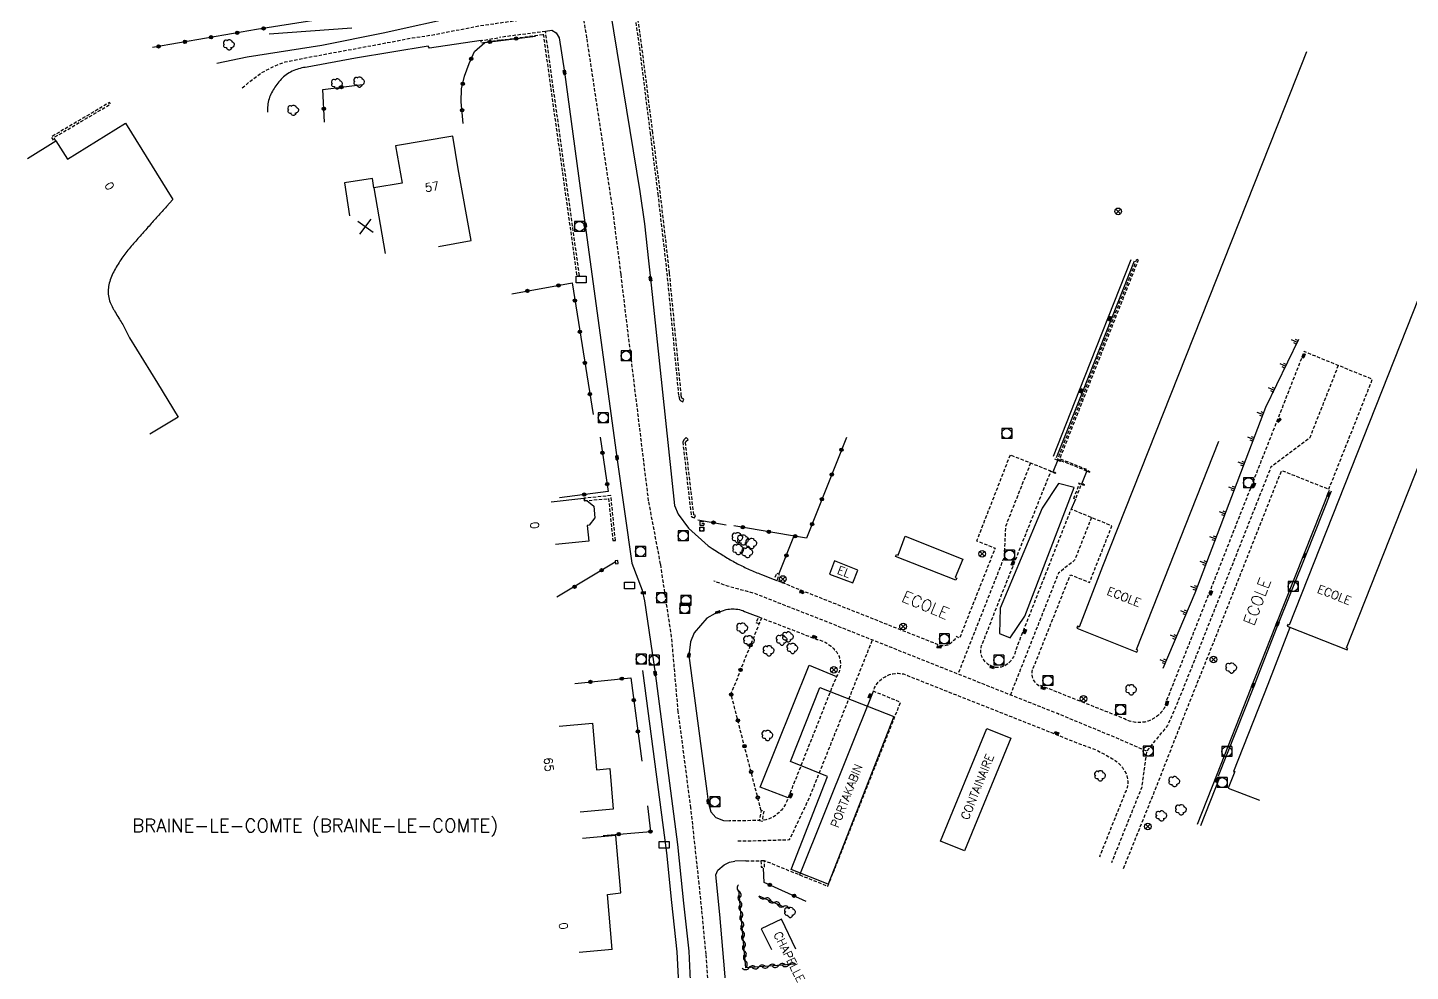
# Model space of a CAD drawing. Header units: millimetres. Extents: x 134000 to 135001, y 143000 to 144000.
# Drawn here: x 134001.3 to 134209.3, y 143742.1 to 143884 of the extents above; entities that cross this region are included whole.
import ezdxf
from ezdxf.enums import TextEntityAlignment as Align

# ---------------------------------------------------------------- set-up
doc = ezdxf.new("R2010")
doc.units = ezdxf.units.MM
doc.linetypes.add('DASHED', pattern=[0.75, 0.5, -0.25])
doc.layers.get('0').update_dxf_attribs({"linetype": 'CONTINUOUS'})
for name, color, linetype in [('W0001', 6, 'DASHED'), ('W0008', 7, 'CONTINUOUS'), ('w0100', 7, 'CONTINUOUS'), ('W0105', 7, 'CONTINUOUS'), ('W0112', 1, 'DASHED'), ('W0211', 2, 'CONTINUOUS'), ('W0300', 7, 'CONTINUOUS'), ('W0302', 3, 'CONTINUOUS'), ('W0310', 3, 'CONTINUOUS'), ('W0322', 7, 'CONTINUOUS'), ('w0400', 7, 'CONTINUOUS'), ('W0412', 7, 'CONTINUOUS'), ('W0420', 7, 'CONTINUOUS'), ('W0469', 7, 'CONTINUOUS'), ('W0980', 7, 'CONTINUOUS'), ('W0984', 7, 'CONTINUOUS'), ('W0989', 7, 'CONTINUOUS'), ('W0991', 7, 'CONTINUOUS'), ('W1102', 7, 'CONTINUOUS'), ('W1471', 7, 'CONTINUOUS')]:
    doc.layers.add(name, color=color, linetype=linetype)
doc.styles.get("Standard").update_dxf_attribs({"font": 'romans.shx', "width": 0.85})

# ---------------------------------------------------------------- blocks, each defined once
blk = doc.blocks.new('T1471')
at = {"color": 0, "linetype": 'Continuous', "flags": 128}
blk.add_lwpolyline([(-0.75, -0.5), (-0.75, 0.5), (0.75, 0.5), (0.75, -0.5), (-0.75, -0.5)], dxfattribs=at)
blk = doc.blocks.new('T420')
for p, q in [((0.75, 0.75), (-0.75, 0.75)), ((-0.75, 0.75), (-0.75, -0.75)), ((0.75, 0.75), (0.75, -0.75)), ((0.75, -0.75), (-0.75, -0.75))]:
    blk.add_line(p, q)
blk.add_ellipse((0, 0), major_axis=(-0.53, 0.53), ratio=1, start_param=3.926991, end_param=10.210176)
blk = doc.blocks.new('t310o')
at = {"color": 0, "linetype": 'Continuous'}
for centre, start, end in [((-0.5, 0.38), 216.8699, 323.1304), ((0.5, -0.37), 36.8699, 143.1303)]:
    blk.add_arc(centre, 0.625, start, end, dxfattribs=at)
blk = doc.blocks.new('t322o')
at = {"color": 0, "linetype": 'Continuous'}
for radius in [0.25, 0.15]:
    blk.add_circle((0, 0), radius, dxfattribs=at)
blk = doc.blocks.new('T400')
at = {"color": 0, "linetype": 'ByBlock', "lineweight": -2}
for p, q in [((-0.15, -0.25), (-0.15, 0.3)), ((-0.15, 0.3), (0.15, 0.3)), ((-0.15, 0.15), (0.15, 0.15)), ((-0.15, 0), (0.15, 0)), ((0.15, 0.3), (0.15, -0.25)), ((-0.15, -0.15), (0.15, -0.15)), ((-0.15, -0.25), (-0.15, -0.3)), ((-0.15, -0.3), (0.15, -0.3)), ((0.15, -0.3), (0.15, -0.25))]:
    blk.add_line(p, q, dxfattribs=at)
blk = doc.blocks.new('T300')
for p, q in [((-0.8, 0.51), (-0.86, 0.34)), ((-0.86, 0.34), (-0.86, 0.17)), ((-0.86, 0.17), (-0.74, 0.06)), ((-0.69, 0.63), (-0.8, 0.51)), ((-0.8, -0.06), (-0.74, 0.06)), ((-0.74, 0.06), (-0.69, 0.11)), ((-0.57, 0.69), (-0.69, 0.63)), ((-0.46, 0.69), (-0.57, 0.69)), ((-0.29, 0.63), (-0.46, 0.69)), ((-0.29, 0.63), (-0.17, 0.74)), ((-0.23, 0.57), (-0.29, 0.63)), ((-0.17, 0.74), (-0.06, 0.8)), ((-0.06, 0.8), (0.06, 0.8)), ((0.06, 0.8), (0.23, 0.74)), ((0.23, 0.74), (0.34, 0.63)), ((0.34, 0.63), (0.4, 0.51)), ((0.46, 0.46), (0.34, 0.46)), ((0.4, 0.51), (0.4, 0.46)), ((0.57, 0.4), (0.46, 0.46)), ((0.57, 0.4), (0.69, 0.29)), ((0.69, 0.29), (0.74, 0.17)), ((0.74, 0.06), (0.69, -0.17)), ((0.74, 0.17), (0.74, 0.06)), ((-0.8, -0.17), (-0.8, -0.06)), ((-0.8, -0.23), (-0.8, -0.17)), ((-0.74, -0.34), (-0.8, -0.23)), ((-0.69, -0.4), (-0.74, -0.34)), ((-0.51, -0.46), (-0.69, -0.4)), ((-0.4, -0.46), (-0.51, -0.46)), ((-0.4, -0.46), (-0.34, -0.46)), ((-0.34, -0.46), (-0.34, -0.4)), ((-0.34, -0.51), (-0.34, -0.46)), ((-0.29, -0.63), (-0.34, -0.51)), ((-0.17, -0.74), (-0.29, -0.63)), ((-0.06, -0.8), (-0.17, -0.74)), ((0.06, -0.8), (-0.06, -0.8)), ((0.17, -0.74), (0.06, -0.8)), ((0.23, -0.69), (0.17, -0.74)), ((0.29, -0.46), (0.23, -0.46)), ((0.29, -0.63), (0.23, -0.69)), ((0.46, -0.4), (0.29, -0.46)), ((0.34, -0.51), (0.29, -0.63)), ((0.34, -0.51), (0.34, -0.46)), ((0.57, -0.34), (0.46, -0.4)), ((0.63, -0.29), (0.57, -0.34)), ((0.69, -0.17), (0.63, -0.29))]:
    blk.add_line(p, q)
blk = doc.blocks.new('t991o')
at = {"color": 0, "linetype": 'Continuous'}
for p, q in [((-1, 1), (1, -1)), ((-1, -1), (1, 1))]:
    blk.add_line(p, q, dxfattribs=at)
blk = doc.blocks.new('t105o')
for p, q in [((-0.5, 0), (0.5, 0)), ((0.5, 0), (0.2, 0.1)), ((0.5, 0), (0.2, -0.1))]:
    blk.add_line(p, q)
blk = doc.blocks.new('T412')
for p, q in [((-0.3, 1.2), (0.3, 1.2)), ((-0.3, 1.2), (-0.3, 0.6)), ((-0.3, 0.6), (0.3, 0.6)), ((-0.3, 0.3), (0.3, 0.3)), ((-0.3, -0.3), (-0.3, 0.3)), ((0, 0.9), (0.3, 0.9)), ((0.3, 0.9), (0.3, 0.6)), ((0.3, 0.3), (0.3, -0.3)), ((0.3, -0.3), (-0.3, -0.3))]:
    blk.add_line(p, q)
blk.add_ellipse((0, 0), major_axis=(0.212, 0.212), ratio=1, start_param=5.497787, end_param=11.780972)
blk = doc.blocks.new('t211o')
at = {"color": 0, "linetype": 'Continuous'}
for p, q in [((-0.29, 0.5), (-0.29, 0)), ((0, 1), (0, 0)), ((0.29, 0.5), (0.29, 0))]:
    blk.add_line(p, q, dxfattribs=at)
blk = doc.blocks.new('T469')
at = {"color": 0, "linetype": 'Continuous', "flags": 128}
for points in [[(-0.35, 0.35), (0.35, -0.35)], [(-0.35, -0.35), (0.35, 0.35)]]:
    blk.add_lwpolyline(points, dxfattribs=at)
at = {"color": 0, "linetype": 'Continuous'}
blk.add_circle((0, 0), 0.5, dxfattribs=at)

msp = doc.modelspace()

# ---------------------------------------------------------------- linework, layer by layer
at = {"layer": 'W0001'}
msp.add_lwpolyline([(134103.8, 143738.11), (134103.37, 143744.73), (134102.32, 143755.28), (134101.08, 143766.7), (134099.18, 143781.16), (134098.18, 143792.4), (134096.52, 143803.36), (134094.72, 143812.85), (134092.08, 143834.48), (134090.57, 143846.95), (134089.34, 143856.61), (134085.44, 143882.48), (134084.06, 143890.74), (134076.23, 143936.96)], dxfattribs=at)
at = {"layer": 'W0001', "flags": 128}
for points in [[(134033.59, 143874.97), (134036.45, 143877.21), (134038.51, 143878.28), (134040.05, 143878.87), (134044.82, 143879.79), (134049.36, 143880.63), (134054.3, 143881.54), (134059.16, 143882.47), (134062.52, 143882.96), (134069.34, 143884.33), (134084.79, 143886.42)], [(134198.42, 143833.22), (134194.14, 143822.34), (134188.3, 143817.95), (134181.94, 143801.86), (134174.65, 143783.49), (134172.76, 143779.11), (134169.59, 143775.22), (134168.87, 143769.79), (134164.32, 143758.46)], [(134152.15, 143818.54), (134148.39, 143809.03), (134148.16, 143804.36), (134141.23, 143786.82)], [(134161.31, 143810.35), (134158.78, 143803.93), (134156.35, 143802), (134149.12, 143783.69)], [(134169.59, 143775.22), (134164.84, 143777.3), (134156.21, 143780.87), (134137.23, 143788.41), (134121.52, 143794.67), (134110.63, 143798.94), (134106.58, 143800.03), (134104.51, 143800.8)], [(134108.13, 143761.73), (134111, 143761.78), (134115.93, 143761.93), (134118.95, 143768.34), (134128.38, 143791.94)]]:
    msp.add_lwpolyline(points, dxfattribs=at)
at = {"layer": 'W0008'}
for p, q in [((134109.36, 143758.72), (134107.67, 143758.68)), ((134105.43, 143750.66), (134104.82, 143756.65))]:
    msp.add_line(p, q, dxfattribs=at)
for points in [[(134080.44, 143937.34), (134082.34, 143925.69), (134088.93, 143886.58), (134093.4, 143859.37), (134094.12, 143854.51), (134094.71, 143848.95), (134095, 143846.24), (134098.62, 143812.17), (134099.16, 143810.84), (134100.7, 143808.74), (134103.7, 143806.1), (134104.28, 143805.7), (134104.28, 143805.7), (134104.28, 143805.7)], [(134079.19, 143883.48), (134080.18, 143883.64), (134080.8, 143883.24), (134081.29, 143882.5), (134082.08, 143877.31), (134085.18, 143854.33), (134089.96, 143819.37), (134092.2, 143803.52), (134093.75, 143799.43), (134094.08, 143797.81), (134095.71, 143786.94), (134099.05, 143761.2), (134099.58, 143756.27), (134099.95, 143752.38)], [(134104.73, 143795.91), (134104.73, 143795.91), (134104.73, 143795.91), (134104.73, 143795.91), (134104.73, 143795.91), (134103.46, 143795.21), (134101.59, 143793), (134101, 143791.68), (134100.77, 143789.62), (134103.49, 143769.2), (134103.68, 143767.61), (134104.06, 143766.11), (134104.83, 143765.24), (134105.97, 143764.8), (134106.89, 143764.74)], [(134093.81, 143787.37), (134097.41, 143759.96), (134098.16, 143752.5)], [(134104.82, 143756.65), (134105.11, 143757.34), (134106.1, 143758.15), (134106.88, 143758.56), (134107.67, 143758.67)], [(134098.16, 143752.5), (134098.96, 143745.08), (134099.46, 143735.4), (134099.5, 143729.1), (134099.41, 143723.16), (134099.32, 143718.29)], [(134099.95, 143752.38), (134100.79, 143745.15), (134101.23, 143735.25), (134101.24, 143725.14), (134100.99, 143717.6), (134100.7, 143707.17), (134100.71, 143700.72), (134101.23, 143693.07), (134102.3, 143687.09), (134102.59, 143685.7), (134103.75, 143681.1), (134106.78, 143672.79), (134109.47, 143666.37), (134113.51, 143657.77), (134128.17, 143628.08), (134139.94, 143604.21)], [(134148.39, 143599.62), (134136.13, 143624.93), (134128.32, 143641.01), (134116.88, 143664.57), (134113.91, 143671.21), (134109.72, 143681.61), (134108.23, 143686.81), (134106.94, 143693.54), (134106.43, 143697.69), (134106.27, 143701.37), (134106.31, 143710.27), (134106.66, 143721.21), (134106.8, 143726.66), (134106.82, 143734.26), (134105.43, 143750.66)]]:
    msp.add_lwpolyline(points, dxfattribs=at)
at = {"layer": 'W0008', "flags": 128}
for points in [[(134069.14, 143886.6), (134066.56, 143885.79), (134054.82, 143883.18), (134045.58, 143881.32), (134034.37, 143879.55), (134029.77, 143878.64)], [(134069.53, 143882.06), (134061.77, 143880.95), (134061.56, 143881.21), (134050.64, 143879.41), (134043.35, 143878.08), (134043.09, 143878.04), (134042.83, 143878), (134042.58, 143877.95), (134042.33, 143877.88), (134042.08, 143877.81), (134041.84, 143877.74), (134041.6, 143877.65), (134041.36, 143877.55), (134041.12, 143877.45), (134040.89, 143877.33), (134040.66, 143877.21), (134040.44, 143877.08), (134040.22, 143876.94), (134040, 143876.79), (134039.81, 143876.62), (134039.62, 143876.44), (134039.45, 143876.25), (134039.29, 143876.05), (134039.13, 143875.85), (134038.97, 143875.65), (134038.82, 143875.45), (134038.68, 143875.25), (134038.53, 143875.05), (134038.39, 143874.85), (134038.26, 143874.65), (134038.14, 143874.44), (134038.02, 143874.22), (134037.91, 143874), (134037.81, 143873.78), (134037.72, 143873.54), (134037.64, 143873.3), (134037.57, 143873.06), (134037.52, 143872.81), (134037.47, 143872.56), (134037.44, 143872.31), (134037.41, 143872.06), (134037.4, 143871.8), (134037.4, 143871.55), (134037.41, 143871.29)], [(134155.59, 143819.56), (134159.54, 143829.52), (134167.3, 143849.13)], [(134156.06, 143819.38), (134160.01, 143829.33), (134167.77, 143848.94)], [(134197.07, 143814.44), (134193.32, 143804.97), (134188.93, 143793.97), (134185.3, 143784.69), (134180.11, 143771.56)], [(134197.35, 143814.33), (134193.59, 143804.86), (134189.21, 143793.87), (134185.58, 143784.58), (134180.39, 143771.45)], [(134158.89, 143813.13), (134158.24, 143811.62)], [(134104.28, 143805.7), (134105.08, 143805.2), (134105.29, 143805.07), (134105.5, 143804.93), (134105.71, 143804.8), (134105.92, 143804.66), (134106.13, 143804.53), (134106.34, 143804.4), (134106.56, 143804.27), (134106.77, 143804.15), (134106.99, 143804.02), (134107.2, 143803.9), (134107.42, 143803.78), (134107.64, 143803.66), (134107.86, 143803.54), (134108.08, 143803.42), (134108.3, 143803.3), (134108.52, 143803.19), (134108.75, 143803.08), (134108.97, 143802.97), (134109.19, 143802.86), (134109.41, 143802.76), (134109.64, 143802.65), (134109.86, 143802.55), (134110.09, 143802.45), (134110.32, 143802.35), (134110.54, 143802.25), (134110.77, 143802.16), (134111, 143802.06), (134111.23, 143801.97), (134111.46, 143801.88), (134111.69, 143801.79), (134113.59, 143801.06)], [(134104.73, 143795.91), (134106.4, 143796.52), (134106.64, 143796.57), (134106.88, 143796.6), (134107.12, 143796.62), (134107.37, 143796.62), (134107.61, 143796.62), (134107.86, 143796.6), (134108.12, 143796.57), (134108.39, 143796.52), (134108.64, 143796.45), (134108.9, 143796.36), (134109.14, 143796.25), (134110.34, 143795.8), (134111.28, 143795.43)], [(134191.15, 143793.82), (134187.85, 143785.26), (134182.69, 143772.19), (134182.88, 143772.15), (134181.87, 143769.69), (134186.58, 143767.85)], [(134115.69, 143768.21), (134111.47, 143769.81), (134118.84, 143788.15), (134122.96, 143786.48)], [(134117.46, 143756.62), (134128.54, 143784.23)], [(134180.11, 143771.56), (134177.2, 143764.18)], [(134180.61, 143771.37), (134177.7, 143763.99)]]:
    msp.add_lwpolyline(points, dxfattribs=at)
at = {"layer": 'w0100'}
for p, q in [((134063.14, 143851.12), (134068.06, 143851.99)), ((134089.24, 143745.39), (134084.26, 143744.96))]:
    msp.add_line(p, q, dxfattribs=at)
at = {"layer": 'w0100', "flags": 128}
for points in [[(134193.65, 143880.36), (134190.36, 143872.03), (134162.99, 143802.97), (134159.49, 143793.89), (134159.21, 143794), (134159.1, 143793.73), (134168.15, 143790.13), (134168.28, 143790.42), (134168.07, 143790.52), (134180.49, 143821.84)], [(134001.34, 143864.35), (134005.59, 143866.99), (134007.31, 143864.22), (134016.04, 143869.64), (134023.17, 143858.15), (134022.23, 143857.11), (134022.06, 143856.93), (134021.9, 143856.75), (134021.73, 143856.56), (134021.57, 143856.38), (134021.4, 143856.2), (134021.24, 143856.02), (134021.07, 143855.83), (134020.9, 143855.65), (134020.74, 143855.46), (134020.57, 143855.28), (134020.41, 143855.1), (134020.24, 143854.91), (134020.08, 143854.73), (134019.91, 143854.55), (134019.75, 143854.36), (134019.59, 143854.18), (134019.42, 143853.99), (134019.26, 143853.81), (134019.09, 143853.62), (134018.92, 143853.43), (134018.75, 143853.25), (134018.59, 143853.06), (134018.42, 143852.87), (134018.25, 143852.68), (134018.09, 143852.49), (134017.92, 143852.31), (134017.76, 143852.12), (134017.59, 143851.93), (134017.43, 143851.73), (134017.26, 143851.54), (134017.09, 143851.34), (134016.93, 143851.15), (134016.76, 143850.95), (134016.6, 143850.75), (134016.43, 143850.56), (134016.27, 143850.36), (134016.11, 143850.15), (134015.95, 143849.95), (134015.8, 143849.75), (134015.65, 143849.54), (134015.5, 143849.33), (134015.35, 143849.12), (134015.21, 143848.91), (134015.08, 143848.69), (134014.94, 143848.47), (134014.8, 143848.24), (134014.66, 143848.01), (134014.53, 143847.78), (134014.4, 143847.55), (134014.28, 143847.32), (134014.16, 143847.08), (134014.06, 143846.83), (134013.95, 143846.59), (134013.86, 143846.35), (134013.77, 143846.1), (134013.69, 143845.85), (134013.62, 143845.59), (134013.56, 143845.34), (134013.52, 143845.1), (134013.49, 143844.87), (134013.47, 143844.64), (134013.46, 143844.4), (134013.46, 143844.17), (134013.47, 143843.93), (134013.5, 143843.68), (134013.55, 143843.43), (134013.6, 143843.19), (134013.67, 143842.94), (134013.75, 143842.7), (134013.84, 143842.49), (134013.94, 143842.27), (134014.05, 143842.07), (134014.16, 143841.86), (134014.27, 143841.66), (134014.39, 143841.46), (134014.51, 143841.23), (134014.64, 143841.01), (134014.77, 143840.79), (134014.9, 143840.57), (134015.03, 143840.35), (134015.15, 143840.16), (134015.27, 143839.96), (134015.39, 143839.76), (134015.51, 143839.57), (134015.63, 143839.37), (134016.67, 143837.37), (134020.88, 143830.57), (134023.97, 143825.47), (134019.7, 143822.87)], [(134066.1, 143862.79), (134065.26, 143867.72), (134056.68, 143866.26), (134057.64, 143860.63), (134053.41, 143859.91), (134053.19, 143861.32), (134048.98, 143860.68), (134049.73, 143855.74)], [(134217.03, 143859.77), (134191.02, 143794.19), (134190.83, 143794.26), (134190.74, 143794.03), (134199.79, 143790.45), (134199.88, 143790.67), (134199.69, 143790.75), (134225.65, 143856.35)], [(134156.24, 143819.02), (134155.51, 143817.2)], [(134160.61, 143817.37), (134159.8, 143815.39)]]:
    msp.add_lwpolyline(points, dxfattribs=at)
at = {"layer": 'w0100'}
for points in [[(134068.06, 143851.99), (134066.1, 143862.79)], [(134080.08, 143812.73), (134084.97, 143813.25), (134085.12, 143812.91), (134085.43, 143812.94), (134086.49, 143812.06), (134086.65, 143810.3), (134085.77, 143809.2), (134085.48, 143809.16), (134085.71, 143806.79), (134080.73, 143806.31)], [(134081.28, 143778.99), (134086.26, 143779.44), (134086.89, 143772.43), (134088.88, 143772.6), (134089.41, 143766.52), (134084.42, 143766.08)], [(134089.24, 143745.39), (134088.55, 143753.67), (134090.55, 143753.91), (134089.77, 143762.55), (134084.79, 143762.11)], [(134116.87, 143745.46), (134114.72, 143749.98), (134111.66, 143748.52), (134113.2, 143745.43)]]:
    msp.add_lwpolyline(points, dxfattribs=at)
at = {"layer": 'w0100', "flags": 128}
for points in [[(134131.87, 143804.5), (134131.98, 143804.8), (134132.24, 143804.7), (134133.32, 143807.54), (134141.98, 143804.11), (134140.82, 143801.32), (134141.06, 143801.22), (134140.94, 143800.94)], [(134121.9, 143801.86), (134125.43, 143800.52), (134126.18, 143802.46), (134122.67, 143803.84)], [(134116.15, 143757.44), (134121.64, 143771.44), (134119.16, 143772.41), (134116.06, 143773.66), (134120.45, 143784.81), (134131.6, 143780.43), (134121.71, 143755.24)], [(134145.6, 143778.63), (134149.17, 143777.17), (134142.2, 143760.25), (134138.62, 143761.72)]]:
    msp.add_lwpolyline(points, close=True, dxfattribs=at)
at = {"layer": 'W0112'}
for p, q in [((134079.21, 143883.45), (134072.31, 143882.54)), ((134084.32, 143846.76), (134079.21, 143883.45)), ((134099.59, 143827.9), (134099.88, 143827.77)), ((134089.06, 143813.65), (134084.97, 143813.25)), ((134089.74, 143806.92), (134089.06, 143813.65)), ((134101.33, 143810.41), (134101.64, 143810.3)), ((134090.07, 143803.91), (134089.67, 143803.85)), ((134090.13, 143803.47), (134090.07, 143803.91))]:
    msp.add_line(p, q, dxfattribs=at)
for points in [[(134084.18, 143937.68), (134091.28, 143894.51), (134092.15, 143889.24), (134093.33, 143881.03), (134094.94, 143868.21), (134096.1, 143859.03), (134097.46, 143847.12), (134099.24, 143828.59), (134099.38, 143828.11), (134099.59, 143827.9)], [(134099.88, 143827.77), (134100.04, 143828.14), (134099.82, 143828.23), (134099.74, 143828.32), (134099.64, 143828.67), (134097.86, 143847.17), (134096.49, 143859.08), (134095.34, 143868.26), (134093.72, 143881.08), (134092.55, 143889.3), (134091.67, 143894.57)], [(134072.37, 143882.14), (134078.87, 143883.01)], [(134078.87, 143883.01), (134083.92, 143846.7), (134084.32, 143846.76)], [(134100.39, 143822.38), (134100, 143822.06), (134099.85, 143821.71), (134101.13, 143810.56), (134101.33, 143810.41)], [(134101.64, 143810.3), (134101.77, 143810.67), (134101.52, 143810.76), (134101.51, 143810.77), (134100.26, 143821.65), (134100.33, 143821.81)], [(134100.33, 143821.81), (134100.65, 143822.08), (134100.39, 143822.38)], [(134084.97, 143813.25), (134085.01, 143812.85), (134088.7, 143813.21)], [(134088.7, 143813.21), (134089.34, 143806.88), (134089.74, 143806.92)], [(134089.67, 143803.85), (134089.74, 143803.42), (134090.13, 143803.47)]]:
    msp.add_lwpolyline(points, dxfattribs=at)
at = {"layer": 'W0112', "flags": 128}
for points in [[(134072.37, 143882.14), (134069.59, 143881.67), (134069.53, 143882.06), (134072.31, 143882.54)], [(134005.59, 143866.99), (134005.29, 143867.49), (134013.8, 143872.51), (134013.65, 143872.75), (134004.9, 143867.59), (134005.34, 143866.84)], [(134166.14, 143757.6), (134170.93, 143769.5), (134175.36, 143780.79), (134178.63, 143788.96), (134180.15, 143792.76), (134189.18, 143815.59), (134189.92, 143817.44), (134197.01, 143814.61), (134203.56, 143831.13), (134193.29, 143835.31), (134189.33, 143825.18), (134176.47, 143792.57), (134172.62, 143782.89), (134172.58, 143782.63), (134172.53, 143782.37), (134172.45, 143782.13), (134172.35, 143781.89), (134172.23, 143781.66), (134172.09, 143781.44), (134171.93, 143781.23), (134171.75, 143781.03), (134171.57, 143780.84), (134171.38, 143780.66), (134171.18, 143780.5), (134170.97, 143780.34), (134170.76, 143780.2), (134170.54, 143780.07), (134170.31, 143779.95), (134170.08, 143779.84), (134169.83, 143779.75), (134169.58, 143779.67), (134169.32, 143779.61), (134169.05, 143779.57), (134168.79, 143779.54), (134168.53, 143779.52), (134168.27, 143779.52), (134168.01, 143779.54), (134167.76, 143779.57), (134167.5, 143779.62), (134167.25, 143779.68), (134167.01, 143779.76), (134166.76, 143779.85), (134166.52, 143779.96), (134166.28, 143780.09), (134153.71, 143785.08), (134153.62, 143784.94), (134153.4, 143785.07), (134153.19, 143785.21), (134153.01, 143785.39), (134152.84, 143785.59), (134152.71, 143785.78), (134152.6, 143785.98), (134152.51, 143786.19), (134152.45, 143786.42), (134152.41, 143786.65), (134152.4, 143786.93), (134152.42, 143787.2), (134152.47, 143787.46), (134152.54, 143787.72), (134152.64, 143787.98), (134152.77, 143788.22), (134158.15, 143801.76), (134161.03, 143800.59), (134164.38, 143809.08), (134158.24, 143811.62), (134150.95, 143793.08), (134149.9, 143790.38), (134149.84, 143790.13), (134149.77, 143789.89), (134149.69, 143789.66), (134149.58, 143789.43), (134149.46, 143789.22), (134149.32, 143789.01), (134149.17, 143788.81), (134149, 143788.62), (134148.82, 143788.45), (134148.63, 143788.29), (134148.43, 143788.15), (134148.22, 143788.03), (134147.99, 143787.94), (134147.76, 143787.86), (134147.51, 143787.82), (134147.24, 143787.8), (134146.97, 143787.81), (134146.72, 143787.86), (134146.47, 143787.92), (134146.23, 143788.02), (134145.99, 143788.14), (134145.76, 143788.28), (134145.56, 143788.44), (134145.37, 143788.61), (134145.21, 143788.79), (134145.07, 143788.99), (134144.95, 143789.21), (134144.85, 143789.44), (134144.77, 143789.68), (134144.71, 143789.92), (134144.68, 143790.15), (134144.68, 143790.39), (134144.69, 143790.62), (134144.73, 143790.85), (134144.8, 143791.08), (134144.89, 143791.3), (134147.28, 143797.44), (134155.22, 143817.33), (134149.08, 143819.76), (134144.05, 143806.86), (134146.83, 143805.76), (134141.46, 143792.19), (134141.04, 143792.48), (134140.93, 143792.28), (134140.8, 143792.1), (134140.65, 143791.93), (134140.48, 143791.76), (134140.31, 143791.6), (134140.12, 143791.44), (134139.93, 143791.3), (134139.71, 143791.19), (134139.48, 143791.11), (134139.2, 143791.06), (134138.94, 143791.06), (134138.67, 143791.09), (134138.41, 143791.16), (134138.16, 143791.27), (134117.75, 143799.37), (134114.03, 143800.88), (134114.41, 143801.79), (134113.97, 143801.97), (134113.59, 143801.06), (134114.03, 143800.88)], [(134111.64, 143766.3), (134108.65, 143777.86), (134107.63, 143781.86), (134107.11, 143783.85), (134107.91, 143785.74), (134108.63, 143787.65), (134111.36, 143794.35), (134111.73, 143795.24), (134120.01, 143792.04), (134120.28, 143791.98), (134120.54, 143791.91), (134120.79, 143791.82), (134121.03, 143791.72), (134121.27, 143791.6), (134121.5, 143791.47), (134121.72, 143791.33), (134121.94, 143791.17), (134122.15, 143791), (134122.34, 143790.83), (134122.52, 143790.66), (134122.69, 143790.48), (134122.85, 143790.3), (134123, 143790.11), (134123.14, 143789.9), (134123.26, 143789.69), (134123.36, 143789.47), (134123.44, 143789.23), (134123.5, 143788.98), (134123.55, 143788.71), (134123.57, 143788.44), (134123.57, 143788.18), (134123.54, 143787.92), (134123.5, 143787.67), (134123.44, 143787.42), (134123.35, 143787.18), (134123.24, 143786.94), (134123.11, 143786.71), (134122.96, 143786.48), (134115.7, 143768.21), (134115.61, 143767.96), (134115.52, 143767.71), (134115.41, 143767.47), (134115.29, 143767.24), (134115.15, 143767.01), (134115.01, 143766.79), (134114.85, 143766.58), (134114.68, 143766.38), (134114.51, 143766.19), (134114.33, 143766.01), (134114.14, 143765.84), (134113.94, 143765.68), (134113.74, 143765.52), (134113.52, 143765.38), (134113.3, 143765.25), (134113.07, 143765.14), (134112.84, 143765.04), (134112.61, 143764.96), (134112.36, 143764.9), (134112.12, 143764.86), (134111.85, 143764.83)], [(134111.36, 143794.35), (134110.91, 143794.53), (134111.28, 143795.43), (134111.73, 143795.24)], [(134109.36, 143758.72), (134111.6, 143758.77), (134111.66, 143757.77), (134112.17, 143757.8), (134112.11, 143758.8), (134115.75, 143757.31), (134121.67, 143754.93), (134132.61, 143782.57), (134128.54, 143784.23), (134128.61, 143784.49), (134128.7, 143784.75), (134128.82, 143784.99), (134128.96, 143785.22), (134129.12, 143785.44), (134129.31, 143785.65), (134129.49, 143785.83), (134129.68, 143785.99), (134129.88, 143786.15), (134130.08, 143786.3), (134130.29, 143786.43), (134130.5, 143786.55), (134130.73, 143786.66), (134130.96, 143786.75), (134131.21, 143786.82), (134131.46, 143786.88), (134131.73, 143786.92), (134131.99, 143786.94), (134132.26, 143786.94), (134132.52, 143786.93), (134132.77, 143786.89), (134133.03, 143786.84), (134133.28, 143786.77), (134133.52, 143786.69), (134133.77, 143786.58), (134134.01, 143786.46), (134140.03, 143784.06), (134150.93, 143779.76), (134157.92, 143776.97), (134160.03, 143776.14), (134160.26, 143776.07), (134160.49, 143775.99), (134160.73, 143775.91), (134160.96, 143775.83), (134161.18, 143775.74), (134161.41, 143775.65), (134161.64, 143775.56), (134161.86, 143775.46), (134162.08, 143775.36), (134162.3, 143775.26), (134162.52, 143775.15), (134162.74, 143775.04), (134162.96, 143774.93), (134163.17, 143774.81), (134163.39, 143774.7), (134163.61, 143774.57), (134163.82, 143774.45), (134164.04, 143774.33), (134164.25, 143774.21), (134164.47, 143774.08), (134164.67, 143773.95), (134164.88, 143773.81), (134165.08, 143773.66), (134165.27, 143773.51), (134165.46, 143773.34), (134165.63, 143773.16), (134165.8, 143772.98), (134165.96, 143772.79), (134166.1, 143772.59), (134166.23, 143772.39), (134166.35, 143772.18), (134166.46, 143771.97), (134166.55, 143771.75), (134166.63, 143771.52), (134166.69, 143771.28), (134166.73, 143771.04), (134166.76, 143770.78), (134166.77, 143770.52), (134166.76, 143770.26), (134166.73, 143770.01), (134166.67, 143769.76), (134166.6, 143769.52), (134166.51, 143769.27), (134166.4, 143769.04), (134162.5, 143759.31)], [(134111.37, 143764.8), (134111.83, 143764.72), (134112.1, 143766.22), (134111.64, 143766.3), (134111.37, 143764.8), (134106.89, 143764.74)], [(134111.6, 143758.77), (134112.11, 143758.8)]]:
    msp.add_lwpolyline(points, dxfattribs=at)
for points in [[(134168.36, 143849.1), (134156.53, 143819.21), (134160.69, 143817.58), (134160.61, 143817.37), (134156.23, 143819.08), (134168.14, 143849.18)], [(134158.64, 143813.23), (134159.55, 143815.49), (134159.8, 143815.39), (134158.89, 143813.13)]]:
    msp.add_lwpolyline(points, close=True, dxfattribs=at)
at = {"layer": 'W0211', "flags": 128}
msp.add_lwpolyline([(134172.12, 143787.71), (134176.89, 143799.05), (134187.56, 143826.94), (134192.49, 143837.19)], dxfattribs=at)
at = {"layer": 'W0302', "flags": 128}
msp.add_lwpolyline([(134050.09, 143883.92), (134037.65, 143883.02)], dxfattribs=at)
msp.add_lwpolyline([(134153.91, 143811.78), (134147.59, 143796.71), (134147.47, 143792.93), (134149.11, 143792.27), (134151.31, 143795.52), (134158.71, 143814.85), (134156.34, 143815.45)], close=True, dxfattribs=at)
at = {"layer": 'W0310'}
msp.add_line((134111.31, 143753.49), (134115.04, 143751.84), dxfattribs=at)
msp.add_lwpolyline([(134116.79, 143743.2), (134109.36, 143742.64), (134108.31, 143754.35)], dxfattribs=at)
at = {"layer": 'W0322'}
for p, q in [((134102.13, 143810), (134106.4, 143809.24)), ((134089.7, 143803.64), (134080.92, 143798.36))]:
    msp.add_line(p, q, dxfattribs=at)
at = {"layer": 'W0322', "flags": 128}
for points in [[(134070.28, 143889.87), (134065.34, 143888.86), (134057.51, 143887.47), (134052.59, 143886.55), (134044.37, 143885.07), (134035.77, 143883.73), (134032.31, 143883.15), (134020.13, 143881.04)], [(134066.84, 143869.61), (134066.54, 143872.87), (134066.57, 143874.8), (134067.04, 143876.73), (134067.73, 143878.62), (134068.56, 143880.43), (134070.09, 143881.78), (134077.71, 143882.74)], [(134045.97, 143869.82), (134045.75, 143874.73), (134051.68, 143875.46)], [(134124.46, 143822.39), (134118.46, 143807.27), (134116.06, 143807.65), (134107.55, 143809.13)], [(134114.31, 143801.83), (134116.57, 143807.51)], [(134118.41, 143752.65), (134112.12, 143755.5), (134112, 143757.66)]]:
    msp.add_lwpolyline(points, dxfattribs=at)
at = {"layer": 'W0322'}
for points in [[(134074.15, 143844), (134083.21, 143845.62), (134086.39, 143825.85)], [(134087.42, 143822.43), (134088.65, 143814.29), (134081.3, 143813.31)], [(134083.6, 143785.42), (134092.04, 143786.27), (134093.7, 143773.71)], [(134087.88, 143762.56), (134095.06, 143763.14), (134094.58, 143767)]]:
    msp.add_lwpolyline(points, dxfattribs=at)
at = {"layer": 'W1102', "flags": 128}
msp.add_lwpolyline([(134053.41, 143859.91), (134055.09, 143850.05)], dxfattribs=at)

# ---------------------------------------------------------------- block references
at = {"layer": 'W0105'}
for p, rotation in [((134156.24, 143819.02), 338.2773877999254), ((134155.51, 143817.2), 338.9261344515279), ((134160.61, 143817.37), 338.7324799920829), ((134159.8, 143815.39), 337.4306519796206)]:
    msp.add_blockref('t105o', p, dxfattribs=dict(at, rotation=rotation))
at = {"layer": 'W0211'}
for p, rotation in [((134192.25, 143836.7), 64.31291136791442), ((134190.52, 143833.1), 64.31291136791442), ((134188.79, 143829.49), 64.31291136791442), ((134187.14, 143825.85), 69.06517104725718), ((134185.71, 143822.11), 69.06517104725718), ((134184.28, 143818.38), 69.06517104725718), ((134182.85, 143814.64), 69.06517104725718), ((134181.43, 143810.91), 69.06517104725718), ((134180, 143807.17), 69.06517104725718), ((134178.57, 143803.43), 69.06517104725718), ((134177.14, 143799.7), 69.06517104725718), ((134175.61, 143796), 67.1982769217103), ((134174.06, 143792.31), 67.1982769217103), ((134172.51, 143788.63), 67.1982769217103)]:
    msp.add_blockref('t211o', p, dxfattribs=dict(at, rotation=rotation))
at = {"layer": 'W0300'}
for p in [(134031.64, 143881.43), (134051.23, 143875.83), (134047.89, 143875.55), (134041.31, 143871.58), (134108.12, 143807.32), (134108.23, 143805.55), (134108.96, 143806.98), (134109.6, 143805.08), (134110.2, 143806.44), (134108.84, 143793.72), (134109.87, 143791.82), (134114.78, 143791.94), (134115.71, 143792.4), (134116.39, 143790.68), (134112.82, 143790.31), (134182.38, 143787.73), (134167.32, 143784.44), (134112.63, 143777.59), (134162.65, 143771.51), (134173.8, 143770.65), (134174.8, 143766.42), (134171.86, 143765.49), (134116.02, 143750.99)]:
    msp.add_blockref('T300', p, dxfattribs=at)
at = {"layer": 'W0310'}
for p, rotation in [((134108.33, 143754.15), 95.10164799304582), ((134108.46, 143752.65), 95.10164799304582), ((134108.6, 143751.16), 95.10164799304582), ((134112.23, 143753.08), 336.1803291998424), ((134113.6, 143752.48), 336.1803291998424), ((134114.97, 143751.87), 336.1803291998424), ((134108.73, 143749.66), 95.10164799304582), ((134108.86, 143748.17), 95.10164799304582), ((134109, 143746.68), 95.10164799304582), ((134109.13, 143745.18), 95.10164799304582), ((134109.27, 143743.69), 95.10164799304582), ((134109.81, 143742.67), 184.2888806203679), ((134111.3, 143742.79), 184.2888806203679), ((134112.8, 143742.9), 184.2888806203679), ((134114.29, 143743.01), 184.2888806203679), ((134115.79, 143743.12), 184.2888806203679)]:
    msp.add_blockref('t310o', p, dxfattribs=dict(at, rotation=rotation))
at = {"layer": 'W0322'}
for p, rotation in [((134028.92, 143882.56), 189.850530617631), ((134032.86, 143883.24), 189.5126022684029), ((134036.81, 143883.89), 188.8654362156816), ((134021.04, 143881.19), 189.850530617631), ((134024.98, 143881.88), 189.850530617631), ((134070.85, 143881.87), 7.155397956368245), ((134074.82, 143882.37), 7.155397956368245), ((134068.06, 143879.34), 65.24695243015928), ((134048.53, 143875.07), 7.034369997071749), ((134066.76, 143875.57), 76.36815772771345), ((134045.88, 143871.82), 92.64723512934582), ((134066.66, 143871.6), 95.24291125621825), ((134081.17, 143845.26), 10.13992409701111), ((134076.49, 143844.42), 10.13992409701111), ((134083.64, 143842.98), 279.1396691497001), ((134084.39, 143838.29), 279.1396691497001), ((134085.15, 143833.6), 279.1396691497001), ((134085.9, 143828.91), 279.1396691497001), ((134123.72, 143820.54), 248.3482540813724), ((134087.77, 143820.09), 278.6128503661606), ((134122.25, 143816.82), 248.3482540813724), ((134088.49, 143815.39), 278.6128503661606), ((134085.05, 143813.81), 187.6022246940739), ((134120.77, 143813.1), 248.3482540813724), ((134104.47, 143809.59), 349.8757786019289), ((134108.87, 143808.9), 170.1600990665921), ((134112.81, 143808.22), 170.1600990665921), ((134119.3, 143809.38), 248.3482540813724), ((134116.76, 143807.54), 170.8189735214038), ((134115.44, 143804.67), 68.31247571614404), ((134087.66, 143802.42), 211.0836848960955), ((134083.59, 143799.96), 211.0836848960955), ((134110.06, 143791.15), 67.7767691716039), ((134108.55, 143787.45), 69.3548503735646), ((134085.96, 143785.65), 5.779724406746499), ((134090.69, 143786.13), 5.779724406746499), ((134092.48, 143782.9), 277.5672096352938), ((134107.14, 143783.73), 104.6240316152504), ((134108.14, 143779.86), 104.3146708143451), ((134093.11, 143778.2), 277.5672096352938), ((134109.14, 143775.98), 104.4961921622714), ((134110.14, 143772.11), 104.4961921622714), ((134111.14, 143768.24), 104.4961921622714), ((134090.24, 143762.75), 4.592080639126204), ((134094.98, 143763.13), 4.592080639126204), ((134112.94, 143755.13), 155.6114194622251), ((134116.59, 143753.48), 155.6114194622251)]:
    msp.add_blockref('t322o', p, dxfattribs=dict(at, rotation=rotation))
at = {"layer": 'w0400'}
for p, rotation in [((134082.08, 143877.31), 8.69467163085937), ((134085.18, 143854.33), 7.681671142578113), ((134095, 143846.24), 186.0952148450425), ((134164.06, 143840.24), 158.414113413228), ((134193.21, 143834.69), 338.6613705221004), ((134159.79, 143829.39), 158.3332594195555), ((134189.52, 143825), 316.5004111028949), ((134089.96, 143819.37), 7.788177490234291), ((134185.71, 143815.25), 338.4771654740804), ((134196.98, 143813.84), 338.3577949603998), ((134149.47, 143803.47), 158.2453755816077), ((134193.36, 143804.65), 338.2652769571324), ((134093.94, 143799.05), 90), ((134117.73, 143799.13), 248.3530860007539), ((134179.29, 143799.03), 338.4771654749676), ((134105.14, 143796.13), 105.1340332021599), ((134151.29, 143793.23), 338.519438167384), ((134189.27, 143794.37), 338.2652769601462), ((134119.7, 143792.41), 68.94193519123286), ((134100.77, 143789.62), 173.5025329595634), ((134138.38, 143790.9), 262.0297328126337), ((134095.71, 143786.94), 8.556579589843748), ((134146.35, 143787.86), 248.6093769235383), ((134185.63, 143785.11), 338.6574069365052), ((134127.97, 143783.53), 158.3599102629063), ((134154.02, 143784.69), 248.3688759762252), ((134172.67, 143782.45), 347.8091939212618), ((134172.67, 143782.42), 347.809193927969), ((134156.1, 143777.96), 68.27468715154211), ((134180.13, 143770.89), 338.4778604698678), ((134116.09, 143768.57), 338.2988316984826), ((134103.68, 143767.61), 186.8148498524602)]:
    msp.add_blockref('T400', p, dxfattribs=dict(at, rotation=rotation))
at = {"layer": 'W0412'}
msp.add_blockref('T412', (134102.7, 143808.61), dxfattribs=at)
at = {"layer": 'W0420'}
for p in [(134084.32, 143854.13), (134091.33, 143834.65), (134087.9, 143825.34), (134148.57, 143822.98), (134184.93, 143815.58), (134099.92, 143807.61), (134093.49, 143805.26), (134149, 143804.7), (134191.63, 143800), (134096.67, 143798.3), (134100.34, 143797.9), (134100.14, 143796.66), (134139.19, 143792.1), (134093.61, 143789.04), (134095.55, 143788.89), (134147.39, 143788.9), (134154.75, 143785.83), (134165.67, 143781.47), (134169.83, 143775.25), (134181.66, 143775.17), (134180.97, 143770.5), (134104.68, 143767.63)]:
    msp.add_blockref('T420', p, dxfattribs=at)
at = {"layer": 'W0469'}
for p in [(134165.34, 143856.39), (134144.88, 143804.91), (134114.9, 143801.11), (134132.98, 143793.96), (134179.65, 143789.02), (134122.57, 143787.45), (134160.12, 143783.1), (134169.79, 143763.91)]:
    msp.add_blockref('T469', p, dxfattribs=at)
at = {"layer": 'W0991', "rotation": 8.613536737854552}
msp.add_blockref('t991o', (134052.14, 143854.08), dxfattribs=at)
at = {"layer": 'W1471'}
for p in [(134084.6, 143846.16), (134091.83, 143800.15), (134097.05, 143761.13)]:
    msp.add_blockref('T1471', p, dxfattribs=at)

# ---------------------------------------------------------------- texts
at = {"layer": 'W0980'}
msp.add_text('BRAINE-LE-COMTE (BRAINE-LE-COMTE)', height=2, dxfattribs=at).set_placement((134044.58, 143763.92), align=Align.MIDDLE)
at = {"layer": 'W0984'}
for s, rotation, p in [('EL', 339.1676, (134124.1, 143802.2)), ('ECOLE', 338.3141, (134166.21, 143798.43)), ('ECOLE', 338.3904, (134197.84, 143798.74)), ('CONTAINAIRE', 68.0481, (134144.16, 143769.87)), ('PORTAKABIN', 68.5477, (134124.49, 143768.53)), ('CHAPELLE', 296.6069, (134115.87, 143744.3))]:
    msp.add_text(s, height=1.25, rotation=rotation, dxfattribs=at).set_placement(p, align=Align.MIDDLE)
at = {"layer": 'W0989'}
for rotation, p in [(69.4269, (134186.21, 143797.71)), (337.4978, (134136.37, 143797.2))]:
    msp.add_text('ECOLE', height=1.75, rotation=rotation, dxfattribs=at).set_placement(p, align=Align.MIDDLE)
at = {"layer": 'W0991'}
for s, rotation, p in [('0', 301.8357, (134013.66, 143860.2)), ('57', 9.6692, (134062.15, 143860.09)), ('0', 275.6809, (134077.59, 143809.18)), ('65', 275.1162, (134079.7, 143773.22)), ('0', 274.811, (134081.92, 143748.94))]:
    msp.add_text(s, height=1.25, rotation=rotation, dxfattribs=at).set_placement(p, align=Align.MIDDLE)

doc.saveas('drawing.dxf')
